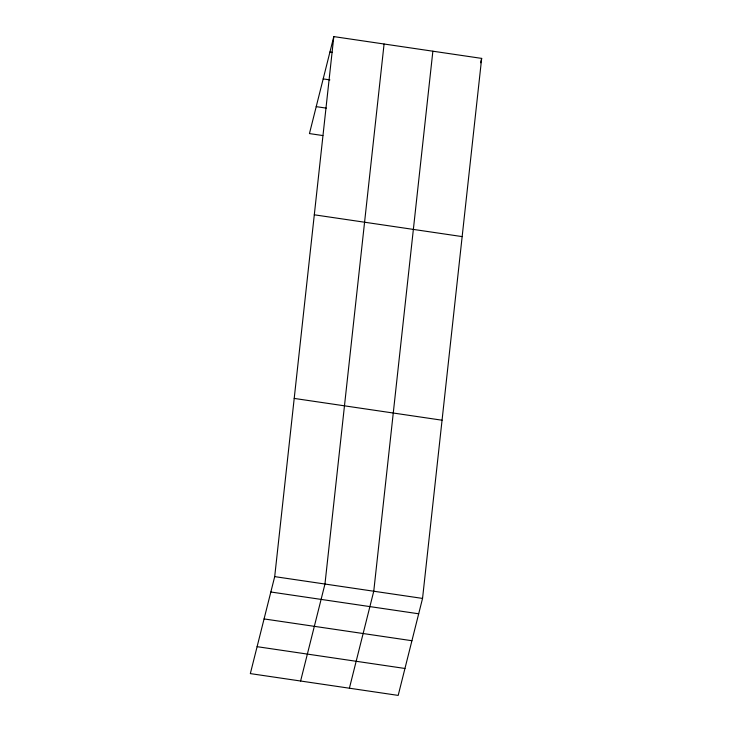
<?xml version="1.0" encoding="UTF-8"?>
<svg xmlns="http://www.w3.org/2000/svg" width="732" height="732" viewBox="0 0 732 732"><rect width="100%" height="100%" fill="white"/><g stroke="black" fill="none" stroke-linecap="round" stroke-linejoin="round"><path stroke-width="1.1" d="M274.701 576.624L333.81 36.6L481.665 58.395L422.547 598.419L398.19 695.4L250.335 673.605L274.701 576.624L422.547 598.419M384.08 44.012L324.962 584.035L300.605 681.016M432.868 51.203L373.759 591.227L349.402 688.208M333.81 36.6L309.453 133.581L322.858 135.557M480.558 62.787L481.665 58.395M329.949 51.972L332.182 52.301M323.187 78.9L329.894 79.889M316.215 106.643L326.271 108.126M314.303 214.805L462.157 236.601M294.209 398.418L442.055 420.214M270.84 591.996L418.686 613.791M264.069 618.924L411.924 640.72M257.106 646.676L404.952 668.472"/></g></svg>
